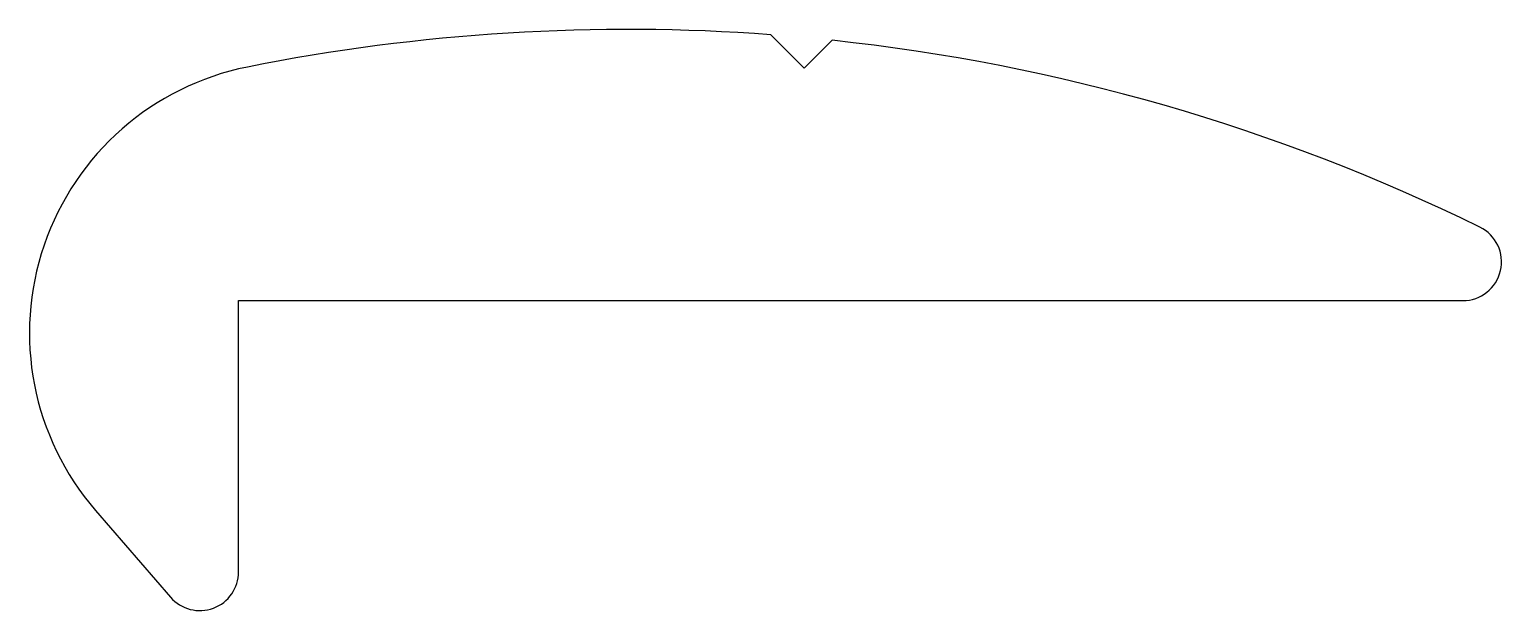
# Model space of a CAD drawing. Extents: x 178.1 to 197.1, y 236.2 to 243.7.
import ezdxf

# ---------------------------------------------------------------- set-up
doc = ezdxf.new("R2010")
doc.units = 0
doc.layers.add('ANA', color=220, linetype='CONTINUOUS')

msp = doc.modelspace()

# ---------------------------------------------------------------- linework, layer by layer
at = {"layer": 'ANA', "color": 7}
msp.add_lwpolyline([(178.941, 237.481), (179.909, 236.362, 0.694529), (180.787, 236.689), (180.787, 240.189), (196.587, 240.189, 0.79466), (196.807, 241.138, 0.087676), (188.447, 243.549), (188.087, 243.189), (187.656, 243.621, 0.067994), (180.901, 243.204, 0.574801)], format="xyb", close=True, dxfattribs=at)

doc.saveas('drawing.dxf')
